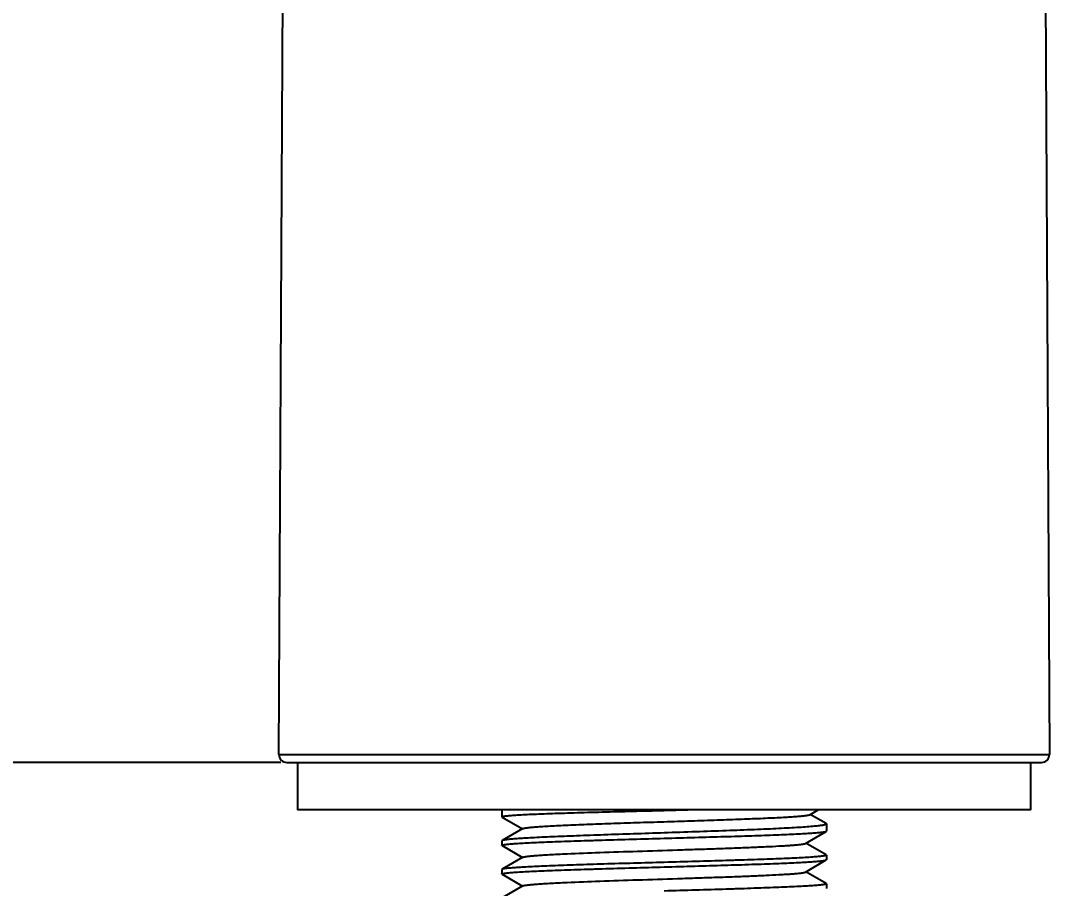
# Model space of a CAD drawing. Header units: millimetres. Extents: x 4053 to 4499, y 27851 to 28303.
# Drawn here: x 4167.3 to 4232.3, y 28094.8 to 28149.6 of the extents above; entities that cross this region are included whole.
import ezdxf

# ---------------------------------------------------------------- set-up
doc = ezdxf.new("R2010")
doc.units = ezdxf.units.MM
doc.styles.get("Standard").update_dxf_attribs({"font": ''})
doc.styles.get('Standard').set_extended_font_data('SimSun')
doc.dimstyles.new('副本 ISO-25-2bei', dxfattribs={"dimscale": 1.7, "dimtxt": 5, "dimasz": 5, "dimexe": 0.5, "dimexo": 0.625, "dimgap": 1, "dimtad": 1, "dimlfac": 0.0393, "dimdsep": 46, "dimtxsty": 'Standard', "dimcen": 2.5, "dimclrd": 1, "dimclre": 1, "dimclrt": 3, "dimadec": 0, "dimazin": 0, "dimtfac": 1, "dimtmove": 0, "dimatfit": 3, "dimfxl": 0, "dimarcsym": 0})

# ---------------------------------------------------------------- blocks, each defined once
blk = doc.blocks.new('*D6')
at = {"color": 1, "lineweight": -2, "transparency": 16777216}
for p, q in [((4085.383, 28199.474), (4063.748, 28199.474)), ((4064.598, 28190.974), (4064.598, 28111.255)), ((4183.726, 28102.755), (4063.748, 28102.755))]:
    blk.add_line(p, q, dxfattribs=at)
at = {"color": 1, "transparency": 16777216}
for points in [[(4063.182, 28190.974), (4066.015, 28190.974), (4064.598, 28199.474)], [(4063.182, 28111.255), (4066.015, 28111.255), (4064.598, 28102.755)]]:
    blk.add_solid(points, dxfattribs=at)
at = {"layer": 'Defpoints', "color": 0, "transparency": 16777216}
for p in [(4086.446, 28199.474), (4064.598, 28102.755), (4184.789, 28102.755)]:
    blk.add_point(p, dxfattribs=at)
at = {"color": 3, "transparency": 16777216, "insert": (4058.648, 28151.114), "char_height": 8.5, "attachment_point": 5, "rotation": 90, "bg_fill": 3, "box_fill_scale": 1.1, "bg_fill_color": 256, "bg_fill_true_color": 13158600, "bg_fill_transparency": 0}
blk.add_mtext('96.7', dxfattribs=at)

msp = doc.modelspace()

# ---------------------------------------------------------------- linework, layer by layer
at = {"color": 7, "linetype": 'Continuous'}
for p, q in [((4183.61, 28103.258), (4183.945, 28167.258)), ((4231.95, 28167.258), (4232.286, 28103.258)), ((4184.11, 28102.755), (4231.786, 28102.755)), ((4184.789, 28102.755), (4184.789, 28099.755)), ((4231.107, 28099.755), (4184.789, 28099.755)), ((4197.698, 28099.755), (4197.698, 28099.315)), ((4197.709, 28099.302), (4197.698, 28099.315)), ((4197.709, 28099.302), (4198.996, 28098.558)), ((4207.948, 28099.72), (4209.447, 28099.755)), ((4217.147, 28099.452), (4217.672, 28099.755)), ((4218.176, 28098.888), (4217.174, 28099.468)), ((4218.176, 28098.888), (4218.198, 28098.863)), ((4218.198, 28098.863), (4218.198, 28098.413)), ((4199.024, 28098.574), (4197.711, 28097.815)), ((4216.866, 28097.636), (4218.186, 28098.399)), ((4218.186, 28098.399), (4218.198, 28098.413)), ((4197.711, 28097.815), (4197.698, 28097.8)), ((4197.698, 28097.8), (4197.698, 28097.508)), ((4197.71, 28097.494), (4197.698, 28097.508)), ((4197.71, 28097.494), (4199.001, 28096.747)), ((4218.186, 28096.906), (4216.894, 28097.652)), ((4199.029, 28096.764), (4197.71, 28096.001)), ((4218.186, 28096.906), (4218.198, 28096.892)), ((4218.198, 28096.892), (4218.198, 28096.603)), ((4197.71, 28096.001), (4197.698, 28095.987)), ((4197.698, 28095.987), (4197.698, 28095.698)), ((4216.866, 28095.826), (4218.186, 28096.589)), ((4218.186, 28096.589), (4218.198, 28096.603)), ((4197.71, 28095.684), (4197.698, 28095.698)), ((4197.71, 28095.684), (4199.001, 28094.937)), ((4218.186, 28095.096), (4216.894, 28095.842)), ((4199.029, 28094.954), (4197.71, 28094.191)), ((4218.186, 28095.096), (4218.198, 28095.082)), ((4218.198, 28095.082), (4218.198, 28094.793))]:
    msp.add_line(p, q, dxfattribs=at)
at = {"color": 9, "linetype": 'Continuous'}
msp.add_line((4183.61, 28103.258), (4232.286, 28103.258), dxfattribs=at)
msp.add_line((4231.107, 28099.755), (4231.107, 28102.755))
at = {"color": 7, "linetype": 'Continuous'}
for centre, start, end in [((4184.11, 28103.255), 179.7, 270), ((4231.786, 28103.255), 270, 0.3)]:
    msp.add_arc(centre, 0.5, start, end, dxfattribs=at)
for points, knots in [([(4197.698, 28099.315), (4197.698, 28099.321), (4197.718, 28099.334), (4197.754, 28099.344), (4197.817, 28099.358), (4197.903, 28099.37), (4198.013, 28099.383), (4198.207, 28099.402), (4198.508, 28099.425), (4198.937, 28099.45), (4199.453, 28099.476), (4200.05, 28099.501), (4200.723, 28099.526), (4201.466, 28099.551), (4202.272, 28099.576), (4203.132, 28099.601), (4204.363, 28099.634), (4205.974, 28099.674), (4207.281, 28099.705), (4207.948, 28099.72)], [0, 0, 0, 0, 0.001786, 0.005623, 0.011764, 0.020243, 0.031056, 0.044187, 0.077289, 0.11925, 0.169673, 0.228081, 0.293911, 0.366533, 0.445248, 0.529302, 0.617891, 0.805199, 1, 1, 1, 1]), ([(4199.024, 28098.574), (4199.035, 28098.58), (4199.064, 28098.591), (4199.119, 28098.604), (4199.195, 28098.617), (4199.335, 28098.637), (4199.559, 28098.661), (4199.886, 28098.688), (4200.287, 28098.715), (4200.759, 28098.742), (4201.297, 28098.77), (4202.131, 28098.808), (4203.299, 28098.854), (4204.818, 28098.908), (4206.452, 28098.962), (4208.145, 28099.016), (4209.833, 28099.07), (4211.457, 28099.124), (4212.958, 28099.177), (4214.109, 28099.223), (4214.929, 28099.261), (4215.456, 28099.288), (4215.917, 28099.315), (4216.308, 28099.341), (4216.627, 28099.367), (4216.845, 28099.391), (4216.982, 28099.41), (4217.055, 28099.423), (4217.108, 28099.436), (4217.137, 28099.446), (4217.147, 28099.452)], [0, 0, 0, 0, 0.002035, 0.005145, 0.009354, 0.014659, 0.028528, 0.046649, 0.06886, 0.094961, 0.124716, 0.157852, 0.233029, 0.317755, 0.408954, 0.503327, 0.597479, 0.688042, 0.771796, 0.845788, 0.878299, 0.907436, 0.932947, 0.954619, 0.972268, 0.98576, 0.990915, 0.995002, 0.998024, 1, 1, 1, 1]), ([(4218.198, 28098.863), (4218.198, 28098.855), (4218.187, 28098.844), (4218.169, 28098.834), (4218.136, 28098.82), (4218.079, 28098.804), (4217.949, 28098.777), (4217.726, 28098.746), (4217.388, 28098.711), (4216.959, 28098.676), (4216.443, 28098.641), (4215.846, 28098.606), (4215.173, 28098.571), (4214.43, 28098.536), (4213.321, 28098.489), (4211.82, 28098.431), (4209.922, 28098.365), (4208.614, 28098.322), (4207.948, 28098.3)], [0, 0, 0, 0, 0.00218, 0.003933, 0.00622, 0.012476, 0.02103, 0.045063, 0.078202, 0.120169, 0.170571, 0.228939, 0.294712, 0.367262, 0.445895, 0.618344, 0.805433, 1, 1, 1, 1]), ([(4197.698, 28097.508), (4197.698, 28097.514), (4197.717, 28097.528), (4197.754, 28097.539), (4197.817, 28097.553), (4197.902, 28097.566), (4198.013, 28097.58), (4198.207, 28097.6), (4198.508, 28097.624), (4198.937, 28097.652), (4199.453, 28097.68), (4200.05, 28097.708), (4200.723, 28097.736), (4201.466, 28097.764), (4202.271, 28097.792), (4203.131, 28097.82), (4204.363, 28097.858), (4205.974, 28097.905), (4207.281, 28097.942), (4207.948, 28097.961)], [0, 0, 0, 0, 0.001827, 0.005684, 0.011837, 0.020324, 0.031142, 0.04428, 0.077386, 0.11935, 0.169771, 0.228177, 0.294001, 0.366615, 0.445322, 0.529366, 0.617943, 0.805227, 1, 1, 1, 1]), ([(4207.948, 28098.3), (4207.303, 28098.278), (4206.035, 28098.237), (4204.192, 28098.176), (4202.729, 28098.124), (4201.642, 28098.082), (4200.908, 28098.052), (4200.237, 28098.022), (4199.636, 28097.992), (4199.109, 28097.963), (4198.662, 28097.934), (4198.299, 28097.906), (4198.051, 28097.881), (4197.896, 28097.86), (4197.814, 28097.846), (4197.754, 28097.832), (4197.722, 28097.822), (4197.711, 28097.815)], [0, 0, 0, 0, 0.188883, 0.370967, 0.539722, 0.617176, 0.689072, 0.754764, 0.813663, 0.865237, 0.909029, 0.944647, 0.97179, 0.982111, 0.990248, 0.996198, 1, 1, 1, 1]), ([(4207.948, 28097.961), (4208.594, 28097.979), (4209.863, 28098.014), (4211.709, 28098.068), (4213.174, 28098.114), (4214.261, 28098.151), (4214.996, 28098.179), (4215.667, 28098.206), (4216.268, 28098.233), (4216.794, 28098.26), (4217.24, 28098.287), (4217.56, 28098.31), (4217.773, 28098.33), (4217.899, 28098.343), (4218.003, 28098.356), (4218.085, 28098.37), (4218.143, 28098.383), (4218.175, 28098.393), (4218.186, 28098.399)], [0, 0, 0, 0, 0.189155, 0.371477, 0.540409, 0.617923, 0.689854, 0.755558, 0.814438, 0.865964, 0.909676, 0.945182, 0.959762, 0.972182, 0.982419, 0.990461, 0.996309, 1, 1, 1, 1]), ([(4199.029, 28096.764), (4199.04, 28096.77), (4199.069, 28096.78), (4199.122, 28096.793), (4199.196, 28096.806), (4199.332, 28096.826), (4199.551, 28096.849), (4199.87, 28096.875), (4200.26, 28096.902), (4200.72, 28096.929), (4201.244, 28096.956), (4202.303, 28097.005), (4203.984, 28097.069), (4206.311, 28097.148), (4208.367, 28097.213), (4210.029, 28097.267), (4211.229, 28097.308), (4212.362, 28097.348), (4213.407, 28097.389), (4214.343, 28097.429), (4215.044, 28097.464), (4215.537, 28097.492), (4215.85, 28097.512), (4216.123, 28097.532), (4216.355, 28097.553), (4216.545, 28097.572), (4216.692, 28097.592), (4216.787, 28097.609), (4216.84, 28097.624), (4216.859, 28097.632), (4216.866, 28097.636)], [0, 0, 0, 0, 0.002028, 0.005117, 0.009287, 0.014542, 0.028271, 0.046201, 0.068182, 0.09402, 0.123487, 0.156322, 0.27196, 0.405854, 0.547284, 0.617287, 0.68493, 0.748853, 0.80777, 0.860498, 0.90598, 0.925712, 0.943304, 0.958667, 0.97173, 0.982426, 0.990712, 0.996562, 0.998576, 1, 1, 1, 1]), ([(4218.198, 28096.892), (4218.198, 28096.886), (4218.178, 28096.872), (4218.142, 28096.861), (4218.079, 28096.847), (4217.993, 28096.834), (4217.883, 28096.82), (4217.689, 28096.8), (4217.388, 28096.775), (4216.959, 28096.748), (4216.443, 28096.72), (4215.846, 28096.692), (4215.173, 28096.664), (4214.43, 28096.636), (4213.624, 28096.608), (4212.764, 28096.58), (4211.533, 28096.542), (4209.922, 28096.495), (4208.614, 28096.458), (4207.948, 28096.439)], [0, 0, 0, 0, 0.001824, 0.005677, 0.011827, 0.020309, 0.031125, 0.044259, 0.07736, 0.119321, 0.169741, 0.228147, 0.293974, 0.366592, 0.445302, 0.529349, 0.617928, 0.805217, 1, 1, 1, 1]), ([(4197.698, 28095.698), (4197.698, 28095.704), (4197.717, 28095.718), (4197.754, 28095.729), (4197.817, 28095.743), (4197.902, 28095.756), (4198.013, 28095.77), (4198.207, 28095.79), (4198.508, 28095.814), (4198.937, 28095.842), (4199.453, 28095.87), (4200.05, 28095.898), (4200.723, 28095.926), (4201.466, 28095.954), (4202.271, 28095.982), (4203.131, 28096.01), (4204.363, 28096.048), (4205.974, 28096.095), (4207.281, 28096.132), (4207.948, 28096.151)], [0, 0, 0, 0, 0.001827, 0.005684, 0.011837, 0.020324, 0.031142, 0.044279, 0.077385, 0.119349, 0.169771, 0.228177, 0.294002, 0.366617, 0.445324, 0.529368, 0.617945, 0.805228, 1, 1, 1, 1]), ([(4207.948, 28096.439), (4207.302, 28096.421), (4206.033, 28096.385), (4204.186, 28096.332), (4202.722, 28096.286), (4201.634, 28096.248), (4200.9, 28096.221), (4200.229, 28096.194), (4199.627, 28096.167), (4199.101, 28096.14), (4198.655, 28096.113), (4198.336, 28096.09), (4198.123, 28096.07), (4197.996, 28096.057), (4197.892, 28096.043), (4197.811, 28096.03), (4197.752, 28096.017), (4197.721, 28096.007), (4197.71, 28096.001)], [0, 0, 0, 0, 0.189156, 0.371481, 0.540418, 0.617931, 0.68986, 0.755561, 0.814439, 0.865963, 0.909675, 0.945181, 0.959761, 0.972182, 0.982419, 0.990461, 0.996309, 1, 1, 1, 1]), ([(4207.948, 28096.151), (4208.594, 28096.169), (4209.863, 28096.204), (4211.709, 28096.258), (4213.174, 28096.304), (4214.261, 28096.341), (4214.996, 28096.369), (4215.667, 28096.396), (4216.268, 28096.423), (4216.794, 28096.45), (4217.24, 28096.477), (4217.56, 28096.5), (4217.773, 28096.52), (4217.899, 28096.533), (4218.003, 28096.546), (4218.085, 28096.56), (4218.143, 28096.573), (4218.175, 28096.583), (4218.186, 28096.589)], [0, 0, 0, 0, 0.189155, 0.371478, 0.540412, 0.617925, 0.689856, 0.75556, 0.814439, 0.865964, 0.909676, 0.945182, 0.959761, 0.972182, 0.982419, 0.990461, 0.996309, 1, 1, 1, 1]), ([(4199.029, 28094.954), (4199.04, 28094.96), (4199.069, 28094.97), (4199.122, 28094.983), (4199.196, 28094.996), (4199.332, 28095.016), (4199.551, 28095.039), (4199.87, 28095.065), (4200.26, 28095.092), (4200.72, 28095.119), (4201.244, 28095.146), (4202.303, 28095.195), (4203.984, 28095.259), (4206.311, 28095.338), (4208.367, 28095.403), (4210.029, 28095.457), (4211.229, 28095.498), (4212.362, 28095.538), (4213.407, 28095.579), (4214.343, 28095.619), (4215.044, 28095.654), (4215.537, 28095.682), (4215.85, 28095.702), (4216.123, 28095.722), (4216.355, 28095.743), (4216.545, 28095.762), (4216.692, 28095.782), (4216.787, 28095.799), (4216.84, 28095.814), (4216.859, 28095.822), (4216.866, 28095.826)], [0, 0, 0, 0, 0.002027, 0.005116, 0.009287, 0.014541, 0.02827, 0.0462, 0.068181, 0.094019, 0.123487, 0.15632, 0.27196, 0.405853, 0.547284, 0.617286, 0.684929, 0.748852, 0.807769, 0.860498, 0.905979, 0.925711, 0.943303, 0.958667, 0.971728, 0.982426, 0.990711, 0.996561, 0.998576, 1, 1, 1, 1]), ([(4218.198, 28095.082), (4218.198, 28095.076), (4218.178, 28095.062), (4218.142, 28095.051), (4218.079, 28095.037), (4217.993, 28095.024), (4217.883, 28095.01), (4217.689, 28094.99), (4217.388, 28094.965), (4216.959, 28094.938), (4216.443, 28094.91), (4215.846, 28094.882), (4215.173, 28094.854), (4214.43, 28094.826), (4213.624, 28094.798), (4212.764, 28094.77), (4211.533, 28094.732), (4209.922, 28094.685), (4208.614, 28094.648), (4207.948, 28094.629)], [0, 0, 0, 0, 0.001825, 0.00568, 0.011831, 0.020315, 0.031131, 0.044267, 0.07737, 0.119331, 0.169752, 0.228158, 0.293984, 0.366601, 0.44531, 0.529355, 0.617934, 0.805221, 1, 1, 1, 1])]:
    msp.add_open_spline(points, degree=3, knots=knots, dxfattribs=at)

# ---------------------------------------------------------------- next in the draw order: dimensions: what is measured, and where the dimension line sits
dim = msp.add_linear_dim(base=(4064.598, 28102.755), p1=(4086.446, 28199.474), p2=(4184.789, 28102.755), angle=90, dimstyle='副本 ISO-25-2bei', override={"dimdec": 1, "dimlfac": 1, "dimtfill": 1})
dim.commit()
dim.dimension.update_dxf_attribs({"geometry": '*D6', "text_midpoint": (4058.648, 28151.114)})

doc.saveas('drawing.dxf')
